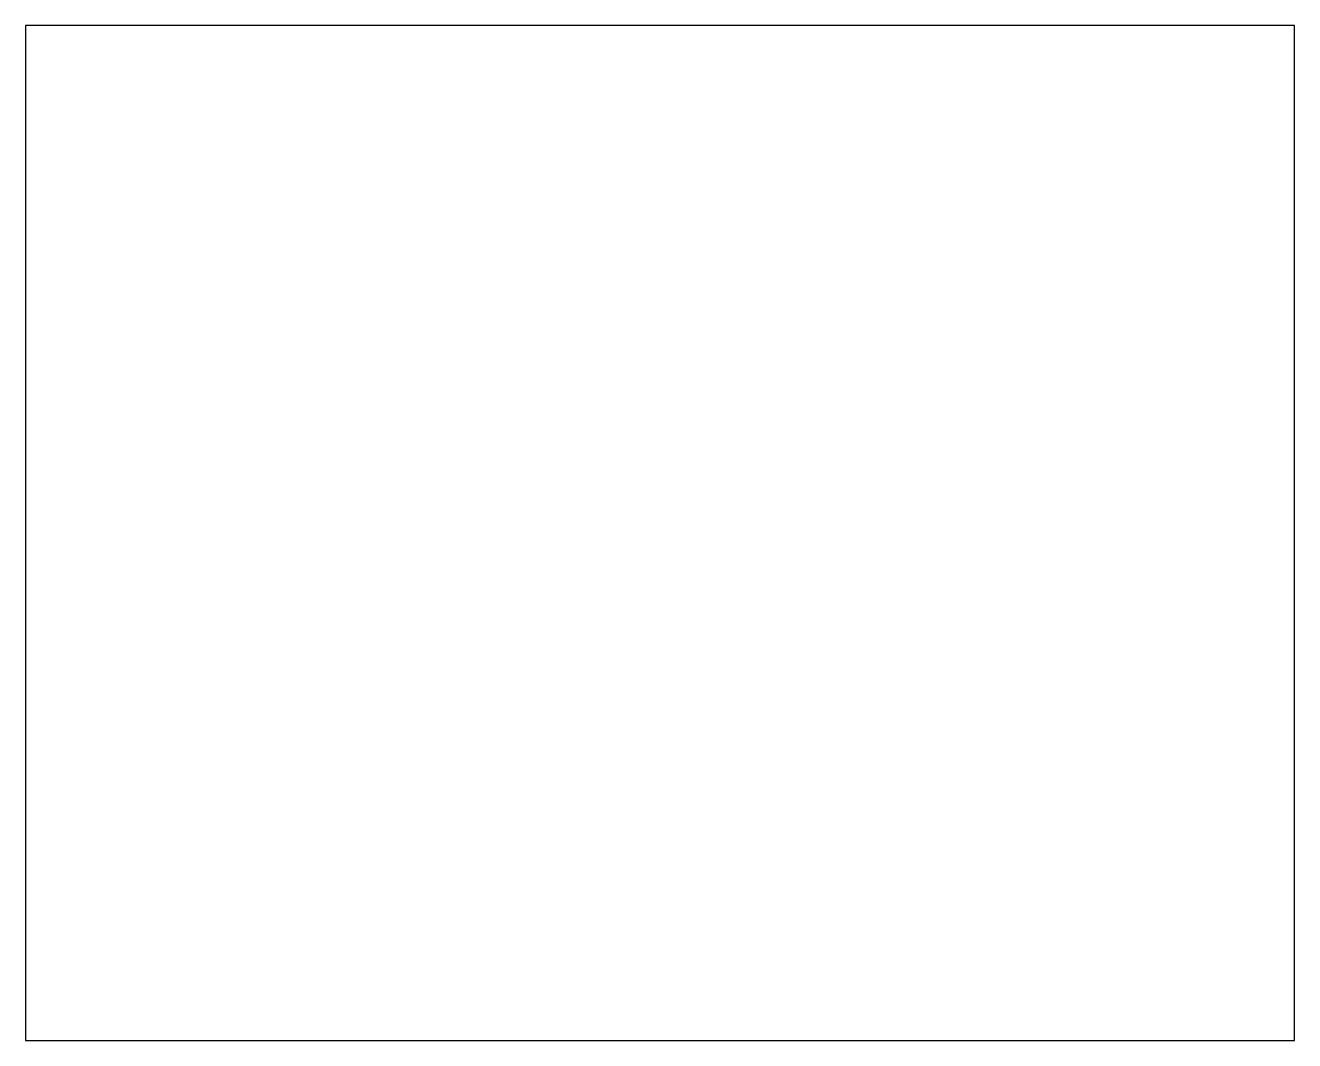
# Model space of a CAD drawing. Header units: metres. Extents: x 0 to 10, y 0 to 8.
import ezdxf

# ---------------------------------------------------------------- set-up
doc = ezdxf.new("R2010")
doc.units = ezdxf.units.M

msp = doc.modelspace()

# ---------------------------------------------------------------- linework, layer by layer
at = {"layer": 'WAENDE'}
for p, q in [((10, 8), (0, 8)), ((0, 8), (0, 0)), ((10, 0), (10, 8)), ((0, 0), (10, 0))]:
    msp.add_line(p, q, dxfattribs=at)

doc.saveas('drawing.dxf')
